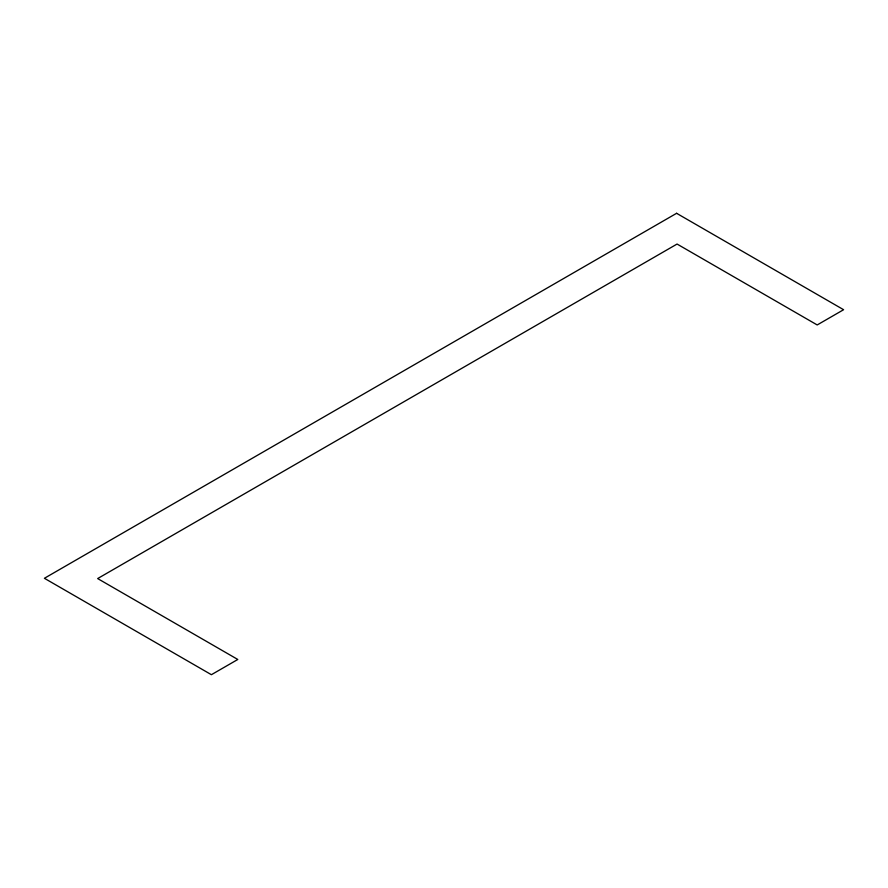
<?xml version="1.0" encoding="UTF-8"?>
<svg xmlns="http://www.w3.org/2000/svg" width="888" height="888" viewBox="0 0 888 888"><rect width="100%" height="100%" fill="white"/><g stroke="black" fill="none" stroke-linecap="round" stroke-linejoin="round"><path stroke-width="1.33" d="M676.601 213.298L44.4 578.288L211.4 674.702L237.795 659.473L97.658 578.565L677.067 244.045L817.204 324.953L843.6 309.712L676.601 213.298"/></g></svg>
